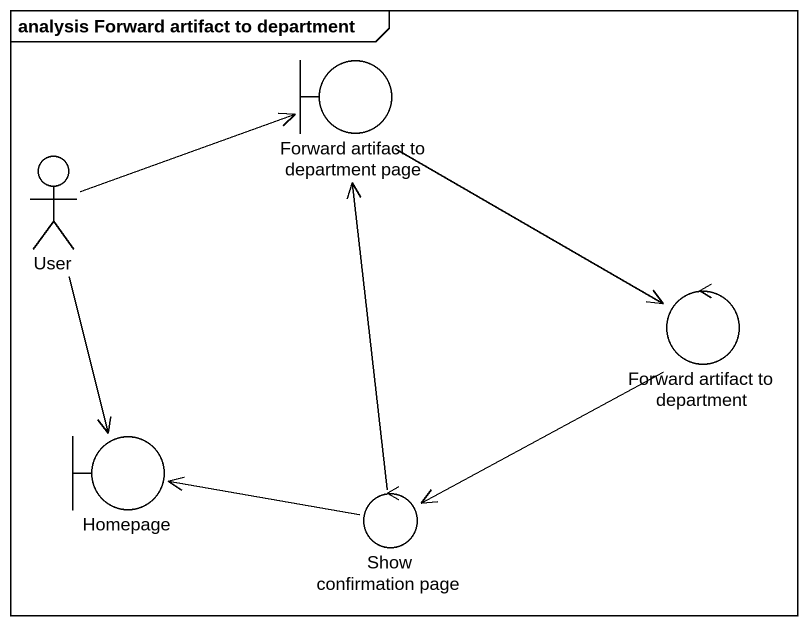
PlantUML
@startuml
mainframe analysis Forward artifact to department
boundary "Forward artifact to department page" as Forward_artifact_to
actor User
control "Forward artifact to department" as Forward_artifact_to_2
boundary Homepage
control "Show confirmation page" as Show_confirmation_page
Forward_artifact_to --> Forward_artifact_to_2
User -right-> Forward_artifact_to
User --> Homepage
Forward_artifact_to_2 --> Show_confirmation_page
Show_confirmation_page -up-> Forward_artifact_to
Show_confirmation_page -left-> Homepage
@enduml
